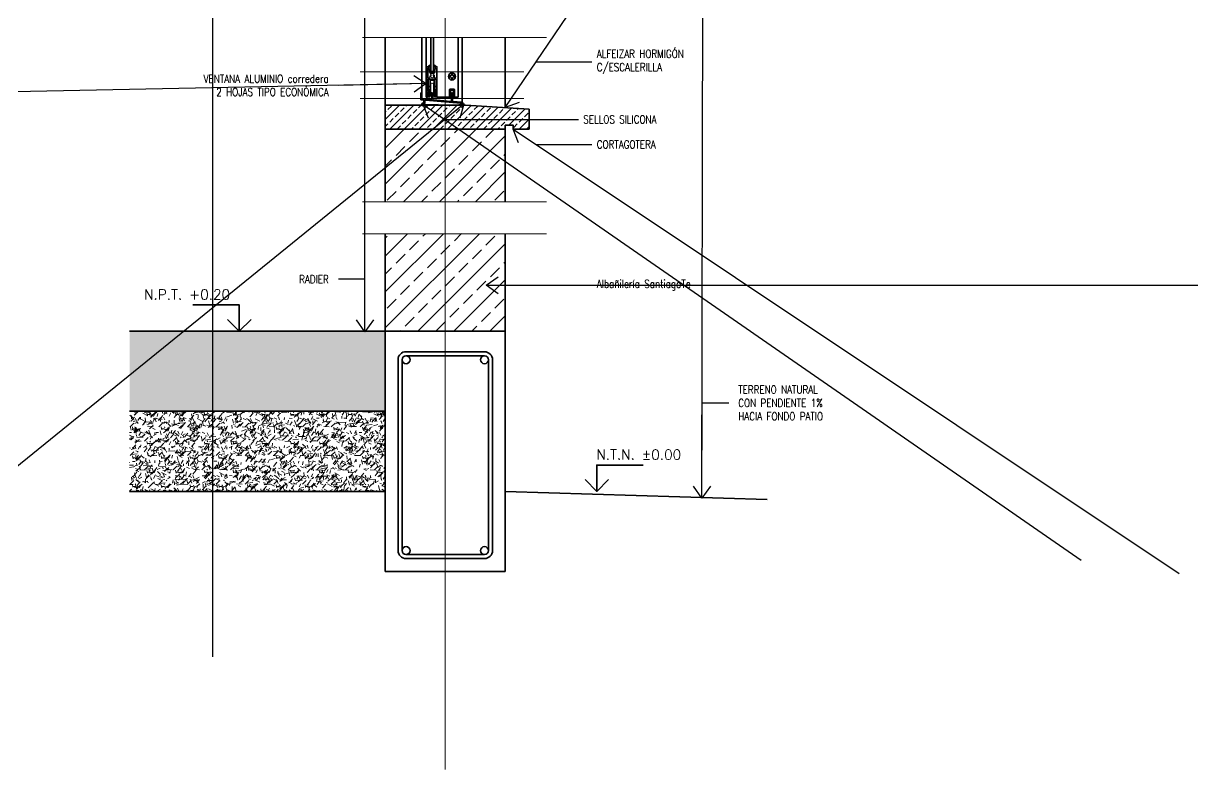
# Model space of a CAD drawing. Header units: metres. Extents: x 72 to 223, y -23 to 139.
# Drawn here: x 161.129 to 162.589, y 127.488 to 128.42 of the extents above; entities that cross this region are included whole.
import ezdxf

# ---------------------------------------------------------------- set-up
doc = ezdxf.new("R2010")
doc.units = ezdxf.units.M
doc.header["$LTSCALE"] = 5
doc.header["$MEASUREMENT"] = 0
doc.linetypes.add('HIDDEN', pattern=[0.375, 0.25, -0.125])
doc.layers.get('0').update_dxf_attribs({"color": 30})
for name, color, linetype, lineweight in [('A-ANNO-NOTE', 7, 'Continuous', 35), ('A-ANNO-SYMB', 3, 'Continuous', 18), ('A-DETL-MBND', 3, 'Continuous', 18), ('A-DETL-PATT', 8, 'Continuous', 18), ('A-ELEV-MBE1', 7, 'Continuous', 35), ('A-FLOR-OVHD', 3, 'HIDDEN', 18), ('A-WALL-FULL', 7, 'Continuous', 35), ('A-WALL-FULL-EXTR', 7, 'Continuous', 35)]:
    doc.layers.add(name, color=color, linetype=linetype, lineweight=lineweight)
doc.styles.add('E-ROMANS', font='romans.shx', dxfattribs={"width": 0.8})
doc.dimstyles.new('E-0005_TICK_18', dxfattribs={"dimscale": 0.001, "dimtxt": 9, "dimasz": 9, "dimexe": 4.5, "dimexo": 3, "dimgap": 4.5, "dimtad": 0, "dimdec": 0, "dimlfac": 1000, "dimzin": 0, "dimdsep": 46, "dimtxsty": 'E-ROMANS', "dimblk": 'OBLIQUE', "dimcen": 4.5, "dimclrd": 256, "dimclre": 256, "dimclrt": 256, "dimadec": 0, "dimazin": 0, "dimtfac": 1, "dimtdec": 0, "dimtmove": 1, "dimatfit": 3, "dimldrblk": 'OPEN90', "dimfxl": 1, "dimtfill": 1, "dimtolj": 1, "dimtzin": 0, "dimarcsym": 0})

# ---------------------------------------------------------------- blocks, each defined once
blk = doc.blocks.new('_Oblique')
at = {"color": 0, "linetype": 'ByBlock', "lineweight": -2}
blk.add_line((-0.5, -0.5), (0.5, 0.5), dxfattribs=at)
blk = doc.blocks.new('NIVEL DS')
for points in [[(0, 0), (0, 0.0658523979373058), (0.1162625308497809, 0.0658523979373058)], [(0.02935353699649568, 0.02935353699649568), (0, 0), (-0.02935353699649568, 0.02935353699649568)]]:
    blk.add_lwpolyline(points)
at = {"style": 'E-ROMANS'}
blk.add_attdef('NIVEL', (-7.275957614183426e-12, 0.07944050769401656), '', height=0.025, dxfattribs=at)

msp = doc.modelspace()

# ---------------------------------------------------------------- hatches: boundary and pattern name
at = {"layer": 'A-DETL-PATT'}
h = msp.add_hatch(dxfattribs=at)
h.set_pattern_fill('BRASS', color=256, scale=0.002, angle=45, style=0)
h.set_pattern_definition([(45, (0, 0), (-0.008980256121069152, 0.008980256121069154), []), (45, (-0.004490128060534576, 0.004490128060534577), (-0.008980256121069152, 0.008980256121069154), [0.00635, -0.003175])])
h.paths.add_polyline_path([(161.580638854906, 128.2876854776294), (161.6556392293879, 128.2876854858296), (161.6556392293879, 128.3176892646191), (161.6297788812495, 128.3176931932863, -0.5670686201592564), (161.6266155611273, 128.3176936738534), (161.5806388513899, 128.3177006585696)])
h.paths.add_polyline_path([(161.6556392293879, 128.3176892646191), (161.6556392293879, 128.2876854858296), (161.7306389916511, 128.2876854940297), (161.7306389884398, 128.2926854952012), (161.7406389758977, 128.2926854952012), (161.7406389758977, 128.2876854952012), (161.7606389758978, 128.2876854975441), (161.7606389729692, 128.3126854975441), (161.6807415207117, 128.3176854511148), (161.6784987420436, 128.3176857918345, -0.5639759226406171), (161.6753443248969, 128.317686271049)])
h = msp.add_hatch(color=256, dxfattribs=at)
edge = h.paths.add_edge_path()
edge.add_arc((161.6281973649244, 128.3186395718561), 0.001843048095963695, 0, 360)
h = msp.add_hatch(color=256, dxfattribs=at)
edge = h.paths.add_edge_path()
edge.add_arc((161.6769216783307, 128.3186395718561), 0.001843048095963695, 0, 360)
h = msp.add_hatch(dxfattribs=at)
h.set_pattern_fill('BRASS', color=256, scale=0.005, angle=45, style=0)
h.set_pattern_definition([(45, (0, 0), (-0.02245064030267288, 0.02245064030267288), []), (45, (-0.01122532015133644, 0.01122532015133644), (-0.02245064030267288, 0.02245064030267288), [0.015875, -0.0079375])])
h.paths.add_polyline_path([(161.6556392293879, 128.1571374238613), (161.6556392293879, 128.0351751119452), (161.730639229388, 128.0351751119452), (161.7306391318445, 128.1571374238613)])
h.paths.add_polyline_path([(161.5806388513899, 128.1571374238613), (161.5806388513899, 128.0351751119452), (161.6556392293879, 128.0351751119452), (161.6556392293879, 128.1571374238613)])
h.paths.add_polyline_path([(161.6556392293879, 128.1970515512604), (161.6556392293879, 128.2876854858296), (161.5806388513899, 128.2876854776294), (161.5806388513899, 128.1970515512604)])
h.paths.add_polyline_path([(161.7306389916511, 128.2876854940297), (161.6556392293879, 128.2876854858296), (161.6556392293879, 128.1970515512604), (161.730639125422, 128.1970515512604)])
h = msp.add_hatch(dxfattribs=at)
h.set_pattern_fill('AR-CONC', color=256, scale=5e-05, angle=135, style=0)
h.set_pattern_definition([(355, (341.3507505404764, 67.70939987624905), (0.005877668970241509, 0.00700473251728859), [0.0009525000000000001, -0.0104775]), (49.99999999999999, (341.3507505404764, 67.70939987624905), (0.005508850326857724, -0.008000894450414877), [0.0007620000000000001, -0.008382]), (304.549, (341.3512403445048, 67.70998360173576), (0.01138651184145857, -0.000996107904207037), [0.0008095000000000001, -0.008904500000000001]), (358.8158, (341.3525465917006, 67.70760382502485), (0.008097670643713525, 0.01107051216152352), [0.001428749999999999, -0.01571624999999999]), (308.3644, (341.353221397844, 67.70852636602905), (0.01714132162410911, -0.0003543072167613761), [0.001214249999999999, -0.01335675]), (53.81599999999999, (341.3525465917006, 67.70760382502485), (0.01714131926655307, -0.0003542786009578698), [0.001143, -0.012573]), (24.00000000000001, (341.3529956045066, 67.708950863443), (0.001744763401781092, 0.008976027564257215), [0.0009525000000000001, -0.0104775]), (79, (341.3529956045066, 67.708950863443), (0.008697059659687726, -0.004326996326117276), [0.000762, -0.008381999999999999]), (333.5486, (341.353140999803, 67.70969886220934), (0.01044182280328981, 0.004649001980769317), [0.0008095000000000001, -0.008904500000000001]), (7.499999999999999, (341.3507505404764, 67.70939987624905), (0.003098670683679349, -0.00288027345339052), [0, -0.0082804, 0, -0.008509000000000001, 0, -0.008413750000000001]), (37.50000000000001, (341.3507505404764, 67.70939987624905), (0.005904350013734615, -0.001179486365971243), [0, -0.0048514, 0, -0.0080899, 0, -0.00320675]), (77.5, (341.3487479433613, 67.70739727913406), (0.004591309779135678, 0.004996393151625789), [0, -0.003175, 0, -0.009906, 0, -0.0131445]), (87.50000000000004, (341.3478499177493, 67.70649925352194), (0.00613611964405571, 0.004338195220910838), [0, -0.0041275, 0, -0.0065786, 0, -0.0093345])])
h.paths.add_polyline_path([(161.5806392293879, 128.0351751119452), (161.5806392293879, 127.9351751119452), (161.261310752453, 127.9351751119452), (161.261310752453, 128.0351751119452)])
h = msp.add_hatch(dxfattribs=at)
h.set_pattern_fill('GRAVEL', color=256, scale=0.001, angle=135, style=0)
h.set_pattern_definition([(176.9872, (341.3816426215328, 67.70437093282126), (-0.305329028827521, 0.01796058877666498), [0.003417209999999997, -0.3383049999999997]), (220.0303, (341.3782301242069, 67.70455053794367), (0.2334868810489833, 0.1975661100570083), [0.00586405, -0.58054]), (272.4896, (341.3737399961464, 67.70077883037283), (-0.01796083591410649, 0.3771708193866129), [0.00413482, -0.409347]), (137.7263, (341.3622452683113, 67.69826435865892), (0.3771705635087281, -0.3412496950004952), [0.00534005, -0.528664]), (112.1662999999999, (341.358293955618, 67.70185646110735), (0.1257234532860358, -0.3053290856092168), [0.00523634, -0.518398]), (47.72629999999999, (341.3563182992714, 67.70670579941273), (-0.3412496950004952, -0.3771705635087281), [0.005340049999999997, -0.5286639999999997]), (7.305799999999993, (341.3599104017198, 67.71065711210599), (-0.413091768970128, -0.05388184434795246), [0.007061939999999999, -0.6991310000000001]), (332.7447, (341.3669150014942, 67.71155513771811), (0.5208552211018236, -0.2694075467402266), [0.006667200000000001, -0.660053]), (283.5703999999999, (341.3728419705342, 67.70850185063694), (0.08980224955131447, -0.3771705194633477), [0.005358129999999997, -0.5304549999999997]), (229.7636, (341.3740992063912, 67.70329330208673), (0.179605135788058, 0.2155258231623043), [0.006117129999999998, -0.2997389999999999]), (182.6026, (341.3701478936979, 67.69862356890377), (-0.4130915310262343, -0.01796077575681343), [0.007910780000000001, -0.783168]), (266.1859, (341.3798465703086, 67.71622487090107), (-0.01796059792297926, -0.2334864132963072), [0.00270005, -0.267306]), (233.5308, (341.3796669651862, 67.71353079406475), (0.197565187740539, 0.2694074177290746), [0.005136819999999997, -0.5085459999999997]), (180, (341.3766136781051, 67.70939987624905), (-0.0179605, 0.01796049999999999), [0.00359209, -0.0323289]), (201.8014, (341.3775117037171, 67.70598737892306), (0.1257240460207551, 0.05388168204594174), [0.00193441, -0.191506]), (113.1986, (341.3757156524929, 67.70526895843335), (0.03592104659435559, -0.07184209627842603), [0.00273566, -0.134048]), (14.03620000000001, (341.3746380217584, 67.70778343014726), (0.08980253231455215, 0.01796042736208452), [0.0044432, -0.143663]), (243.4349, (341.3789485446965, 67.70886106088179), (0.01796055534535882, 0.05388152640722424), [0.003212869999999999, -0.07710899999999996]), (28.6105, (341.3652985553925, 67.69485186133292), (0.2334866461648731, 0.1257237968653482), [0.004500880000000001, -0.445588]), (334.6538, (341.3692498680857, 67.69700712280198), (-0.2694072040526087, 0.1257235064980787), [0.00377599, -0.3738219999999999]), (111.8014, (341.382540647145, 67.70526895843335), (0.05388168204594174, -0.1257240460207551), [0.0038688, -0.189572]), (61.38949999999998, (341.3811038061656, 67.70886106088179), (-0.1257237968653482, -0.2334866461648732), [0.004500880000000001, -0.445588]), (65.55599999999998, (341.3541630378023, 67.70598737892306), (-0.05388169178224492, -0.1257236535793832), [0.004340349999999998, -0.212677]), (110.2249, (341.3559590890266, 67.70993869161632), (0.1077631909918655, -0.2873678948573253), [0.003636719999999998, -0.3600359999999999]), (338.1986, (341.3647597400252, 67.72340907579792), (0.1257240460207551, -0.05388168204594169), [0.0038688, -0.189572]), (27.646, (341.3683518424737, 67.72197223481855), (-0.305328612356172, -0.1616447311387291), [0.004257829999999998, -0.4215239999999998]), (335.556, (341.3559590890266, 67.71460842479928), (-0.1257236535793833, 0.05388169178224485), [0.002170179999999999, -0.2148479999999999]), (303.6901, (341.3636821092907, 67.72233144506339), (0.05388139529102454, -0.08980224247375371), [0.00129515, -0.12822]), (239.0362, (341.3644005297804, 67.72125381432886), (0.03592109343124325, 0.07184205574844024), [0.00523634, -0.0994905]), (218.991, (341.3617064529441, 67.71676368626834), (0.1975653278709311, 0.1616443872700552), [0.00485267, -0.480414]), (101.3099, (341.3730215756566, 67.70939987624905), (0.0179604714274018, -0.05388150823382346), [0.00366324, -0.0879178]), (51.8428, (341.3723031551669, 67.71299197869749), (0.2694076490191169, 0.3412500197446586), [0.00639557, -0.63316]), (344.0546000000001, (341.3762544678602, 67.71802092212528), (-0.1975651678080299, 0.05388140410857371), [0.00261508, -0.258894]), (315, (341.3787689395741, 67.7173025016356), (3.469446951953614e-18, -0.03592102448427661), [0.001524, -0.023876]), (284.7436, (341.3618860580665, 67.71586566065622), (-0.05388162557891775, 0.1975654189911001), [0.00352867, -0.349339]), (356.9872, (341.3627840836785, 67.71245316333022), (0.3053290288275209, -0.01796058877666507), [0.006834429999999998, -0.3348879999999999]), (45.00000000000001, (341.3696090783307, 67.71209395308537), (0.03592102448427661, 3.469446951953614e-18), [0.006604, -0.018796]), (79.6952, (341.3742788115136, 67.71676368626834), (-0.05388121358193168, -0.3053284088789328), [0.004016099999999996, -0.3975929999999998]), (150.9454, (341.3749972320032, 67.7207149989616), (-0.08980277817159418, 0.0538816620505005), [0.003698289999999998, -0.1812169999999999]), (197.3540000000001, (341.3717643397997, 67.72251105018582), (-0.5208548481188534, -0.1616443773593826), [0.006021449999999998, -0.5961249999999997]), (229.5739, (341.3660169758822, 67.7207149989616), (-0.2155262875741455, -0.2514471382688211), [0.006370289999999997, -0.6306579999999997]), (229.5739, (341.3660169758822, 67.7207149989616), (-0.2155262875741455, -0.2514471382688211), [0.006370289999999997, -0.6306579999999997])])
h.paths.add_polyline_path([(161.580639229388, 127.8351751119452), (161.261310752453, 127.8351751119452), (161.261310752453, 127.9351751119452), (161.5806392293879, 127.9351751119452)])

# ---------------------------------------------------------------- linework, layer by layer
at = {"layer": 'A-ANNO-SYMB'}
msp.add_lwpolyline([(161.6556392293879, 130.4735785784787), (161.6556392293879, 127.4875304407382)], dxfattribs=at)
at = {"layer": 'A-DETL-MBND'}
for p, q in [((161.6372906535058, 128.3323660705749), (161.6372906450647, 128.3455089277178)), ((161.6377961395702, 128.3455089280424), (161.6372906450647, 128.3455089277178)), ((161.6377961480114, 128.3323660708996), (161.6377961395702, 128.3455089280424)), ((161.6408291150443, 128.3323660728475), (161.6408291066032, 128.3455089299904)), ((161.6413346011087, 128.345508930315), (161.6408291066032, 128.3455089299904)), ((161.6413346095499, 128.3323660731722), (161.6413346011087, 128.345508930315)), ((161.6377961480114, 128.3323660708996), (161.6372906535058, 128.3323660705749)), ((161.6413346095499, 128.3323660731722), (161.6408291150443, 128.3323660728475))]:
    msp.add_line(p, q, dxfattribs=at)
msp.add_lwpolyline([(161.6357742706485, 128.3330506348723, 0.4142135623730952), (161.6362796637305, 128.3335560286035), (161.6362796630812, 128.3345671187134, 0.4142135623730924), (161.635774168251, 128.3350726128942), (161.6346620803389, 128.33507261218, -0.414213562373093), (161.6341565855088, 128.3355781063609), (161.6341565762885, 128.3499341503169, -0.4142135623730956), (161.6346620704694, 128.350439645147), (161.6439631693705, 128.3504396511207, -0.4142135623730945), (161.6444686642006, 128.3499341569399), (161.6444686734209, 128.3355781129839, -0.4142135623730935), (161.6439631792401, 128.3350726181537), (161.642851091328, 128.3350726174394, 0.4142135623730924), (161.642345597147, 128.3345671226093), (161.6423455977964, 128.3335560324994, 0.4142135623730952), (161.6428509915278, 128.3330506394174), (161.6428511937255, 128.3330506394175, 0.4142135623730952), (161.6433565868075, 128.3335560331487), (161.6433565868074, 128.3335562353465, -0.414213562373095), (161.6438619798894, 128.3340616290777), (161.6441653776916, 128.3340616292726, -0.4142135623730965), (161.6446708725217, 128.3335561350917), (161.6446708754436, 128.3290066845423, -0.4142135623730935), (161.6441653812628, 128.3285011897121), (161.6438619834606, 128.3285011895173, -0.414213562373095), (161.6433565897295, 128.3290065825993), (161.6433565897293, 128.3290067847971, 0.4142135623730951), (161.6428511959981, 128.3295121778791), (161.6428509938004, 128.3295121778789, 0.4142135623730951), (161.6423456007182, 128.3290067841477), (161.6423456013675, 128.3279956940378, 0.4142135623730951), (161.6428510961978, 128.327490199857), (161.6451763709231, 128.3274902013505, 0.4142135623730951), (161.6456818651039, 128.3279956961806), (161.6456818410793, 128.3654022895872, 0.4142135623730982), (161.6451763462492, 128.365907783768), (161.6430532693261, 128.3659077824045, 0.414213562373094), (161.6425477751452, 128.3654022875743), (161.642547775275, 128.3652000897721, 0.4142135623730951), (161.6430532701053, 128.3646945955913), (161.6439631602152, 128.3646945961756, -0.4142135623730954), (161.6444686550452, 128.3641891019948), (161.6444686627721, 128.3521583327641, -0.4142135623730946), (161.6439631685913, 128.3516528379339), (161.6426319902938, 128.351652837079, -0.5336762876218492), (161.6421644727819, 128.3523505615891, 0.2998547756376338), (161.6415151283273, 128.3556811780314, 0.9999999999999998), (161.6406485668633, 128.3548321235734, -2.379795897113253), (161.6379766673342, 128.3548321218574, 1), (161.6371101047796, 128.3556811752023, 0.2998547756376338), (161.6364607646034, 128.3523505579258, -0.533676287621849), (161.6359932479876, 128.3516528328151), (161.6346620696902, 128.3516528319602, -0.4142135623730951), (161.63415657486, 128.3521583261411), (161.6341565671331, 128.3641890953718, -0.4142135623730951), (161.6346620613141, 128.364694590202), (161.6355719514239, 128.3646945907864, 0.4142135623730879), (161.6360774456048, 128.3652000856165), (161.6360774454749, 128.3654022834187, 0.4142135623731087), (161.6355719506447, 128.3659077775995), (161.6334488737217, 128.365907776236, 0.414213562373094), (161.6329433795408, 128.3654022814058), (161.6329434035655, 128.3279956879992, 0.4142135623730951), (161.6334488983956, 128.3274901938184), (161.6357741731208, 128.3274901953118, 0.4142135623730951), (161.6362796673017, 128.327995690142), (161.6362796666523, 128.3290067802519, 0.4142135623730951), (161.6357742729211, 128.3295121733339), (161.6357740707234, 128.3295121733337, 0.4142135623730951), (161.6352686776414, 128.3290067796025), (161.6352686776415, 128.3290065774048, -0.4142135623730951), (161.6347632845595, 128.3285011836736), (161.6344598867573, 128.3285011834787, -0.4142135623730951), (161.6339543919271, 128.3290066776595), (161.6339543890052, 128.333556128209, -0.4142135623730951), (161.6344598831861, 128.3340616230391), (161.6347632809883, 128.334061623234, -0.414213562373095), (161.6352686747194, 128.333556230152), (161.6352686747196, 128.3335560279542, 0.4142135623730951), (161.6357740684508, 128.3330506348722)], format="xyb", close=True, dxfattribs=at)
for centre, start, end in [((161.6393126222279, 128.346846341767), 221.40965890786, 318.5904146893149), ((161.6393126323868, 128.3310286591229), 41.40965890786001, 138.5904146893149)]:
    msp.add_arc(centre, 0.002021978021978025, start, end, dxfattribs=at)
at = {"layer": 'A-ELEV-MBE1', "ltscale": 2.5}
for p, q in [((161.58063885139, 128.4021274346257), (161.5806388513899, 128.3177006585696)), ((161.7306389743256, 128.3146616428548), (161.7306389181501, 128.4021274346257))]:
    msp.add_line(p, q, dxfattribs=at)
at = {"layer": 'A-ELEV-MBE1'}
for p, q in [((161.6264730709732, 128.3325451343931), (161.6264730709732, 128.4021274346257)), ((161.63173043968, 128.3274901927147), (161.631730114543, 128.4021274346257)), ((161.6715631841099, 128.3274902182976), (161.6715630823617, 128.4021274346257)), ((161.6769216783307, 128.3199057239564), (161.6769213310962, 128.4021274346257)), ((161.6633488796876, 128.3566186890704), (161.6633488804862, 128.3553754198776)), ((161.6646126159513, 128.3566186898821), (161.6646126167499, 128.3553754206892)), ((161.634358783376, 128.3354770075896), (161.6343587741558, 128.3498330515457)), ((161.6347631695004, 128.3502374474098), (161.6438620705992, 128.3502374532536)), ((161.6367851506391, 128.3453847014557), (161.6367851486565, 128.3484715733085)), ((161.6367851568076, 128.3357803058512), (161.6367851506391, 128.3453847014557)), ((161.6368862559535, 128.3353990373482), (161.6368862514083, 128.3424759604251)), ((161.6372906470127, 128.3424759606848), (161.6368862514083, 128.3424759604251)), ((161.6372906428372, 128.3489770681386), (161.6413345988814, 128.3489770707359)), ((161.641738998661, 128.3424759635418), (161.6413346030566, 128.342475963282)), ((161.6417390032062, 128.3353990404648), (161.641738998661, 128.3424759635418)), ((161.641840095694, 128.3453847047022), (161.6418400937114, 128.348471576555)), ((161.6418401018624, 128.3357803090978), (161.641840095694, 128.3453847047022)), ((161.6442664664634, 128.3498330579089), (161.6442664756836, 128.3354770139529)), ((161.662128509579, 128.3541550474029), (161.660065205799, 128.3541550460777)), ((161.6621285103907, 128.3528913111392), (161.6600652066107, 128.352891309814)), ((161.662128509579, 128.3541550474029), (161.6633488804862, 128.3553754198776)), ((161.6633488828654, 128.3516709402321), (161.6621285103907, 128.3528913111392)), ((161.6633488828654, 128.3516709402321), (161.6633488836638, 128.3504276710393)), ((161.6646126167499, 128.3553754206892), (161.6658329892246, 128.3541550497822)), ((161.6658329900362, 128.3528913135184), (161.6646126191291, 128.3516709410437)), ((161.6646126191291, 128.3516709410437), (161.6646126199277, 128.3504276718509)), ((161.6678962930046, 128.3541550511073), (161.6658329892246, 128.3541550497822)), ((161.6678962938162, 128.3528913148436), (161.6658329900362, 128.3528913135184)), ((161.6334488983956, 128.3274901938184), (161.6317302170769, 128.3274901927146)), ((161.6368862523823, 128.3409594769086), (161.6343587798549, 128.3409594752853)), ((161.6368862549795, 128.3369155208646), (161.6343587824521, 128.3369155192414)), ((161.6362796626266, 128.3352748110211), (161.6347631791102, 128.3352748100471)), ((161.6372906515579, 128.3353990376079), (161.6368862559535, 128.3353990373482)), ((161.6417390032062, 128.3353990404648), (161.6413346076018, 128.3353990402051)), ((161.6442664721625, 128.3409594816486), (161.6417389996351, 128.3409594800253)), ((161.6442664747597, 128.3369155256046), (161.6417390022323, 128.3369155239814)), ((161.643862080209, 128.335274815891), (161.6423455966926, 128.335274814917)), ((161.6619587885056, 128.3274902121291), (161.6451763709231, 128.3274902013505)), ((161.6609477994945, 128.3274902114798), (161.660947793326, 128.3370946070842)), ((161.6614532875069, 128.3376001019143), (161.6665082325618, 128.3376001051609)), ((161.6619587885056, 128.3274902121291), (161.6619587839604, 128.334567135206)), ((161.6660027400043, 128.3345671378032), (161.6660027445495, 128.3274902147263)), ((161.6660027445495, 128.3274902147263), (161.6715631841099, 128.3274902182976)), ((161.667013727392, 128.33709461098), (161.6670137335605, 128.3274902153756))]:
    msp.add_line(p, q, dxfattribs=at)
for points in [[(161.634763159404, 128.3659575426606), (161.6354708517117, 128.3659575431151, -0.4142135623730951), (161.6359763465417, 128.3654520489343), (161.6359763467356, 128.3651503199711, -0.4123288835230804), (161.6354741074018, 128.364644835622), (161.6352290069478, 128.3646432572455, -0.04857289802351779), (161.636461112757, 128.3583253252964, 0.3855982116465075), (161.6369641484923, 128.3578696310985), (161.6416610818035, 128.3578696341152, 0.3855982116465274), (161.6421641169536, 128.3583253289592, -0.048572898023518), (161.6433962146473, 128.364643262491), (161.6431511141913, 128.3646448405526, -0.4123288835230661), (161.6426488742081, 128.3651503242565), (161.6426488740143, 128.3654520532198, -0.4142135623730951), (161.6431543681952, 128.3659575480499), (161.6438620605029, 128.3659575485045, 0.2989158783490563), (161.6408290921407, 128.368027088266), (161.6408290973978, 128.3598418469101, -0.4245304367438947), (161.6398181090042, 128.3588806228303), (161.6388071199932, 128.3588806221809, -0.4245304367438916), (161.6377961303648, 128.3598418449621), (161.6377961251078, 128.3680270863181, 0.2989158783490458)], [(161.6341565897741, 128.3289369995506), (161.6341565867626, 128.3336258065776, -0.4142135623730952), (161.634358784435, 128.3338280045097), (161.6347686838209, 128.333828004773, -0.4142135623730948), (161.6349708817529, 128.3336258071006), (161.6349708847644, 128.3289370000736, -0.4142135623730951), (161.634768687092, 128.3287348021416), (161.6343587877061, 128.3287348018783, -0.4142135623730952)], [(161.6444686776862, 128.3289370061736), (161.6444686746747, 128.3336258132006, 0.4142135623730952), (161.6442664767427, 128.3338280108729), (161.6438565773568, 128.3338280106097, 0.4142135623730948), (161.6436543796844, 128.3336258126776), (161.6436543826959, 128.3289370056507, 0.414213562373095), (161.6438565806279, 128.3287348079783), (161.6442664800138, 128.3287348082416, 0.4142135623730949)], [(161.7146392293879, 127.9996424256721), (161.7146392293879, 127.7611751119454, -0.4142135623730887), (161.7046392293879, 127.7511751119453), (161.606639229388, 127.7511751119453, -0.4142135623730238), (161.596639229388, 127.7611751119454), (161.596639229388, 127.9996424256721, -0.4142135623731277), (161.606639229388, 128.0096424256721), (161.7046392293879, 128.0096424256721, -0.4142135623730301)], [(161.709639229388, 127.9996424256721), (161.709639229388, 127.7611751119454, -0.414213562373095), (161.7046392293879, 127.7561751119453), (161.606639229388, 127.7561751119453, -0.414213562373095), (161.601639229388, 127.7611751119454), (161.601639229388, 127.9996424256721, -0.4142135623731283), (161.606639229388, 128.0046424256721), (161.7046392293879, 128.0046424256721, -0.414213562373095)]]:
    msp.add_lwpolyline(points, format="xyb", close=True, dxfattribs=at)
for centre, radius in [((161.6639807498077, 128.3535231804607), 0.00442307692307693), ((161.606639229388, 127.9996424256721), 0.004999999999993454), ((161.7046392293881, 127.9996424256721), 0.004999999999993454), ((161.606639229388, 127.7611751119453), 0.004999999999993454), ((161.7046392293879, 127.7611751119453), 0.004999999999993454)]:
    msp.add_circle(centre, radius, dxfattribs=at)
for centre, radius, start, end in [((161.6639807498077, 128.3535231804607), 0.003159340659340664, 78.46307776577359, 101.5369958314013), ((161.6347631697602, 128.3498330518054), 0.0004043956043956337, 90.00003679859384, 180.0000367985841), ((161.6372906431619, 128.3484715736331), 0.0005054945054945063, 90.00003679858737, 180.0000367985874), ((161.6413345992059, 128.3484715762303), 0.0005054945054945063, 3.679858735522318e-05, 90.00003679858737), ((161.643862070859, 128.3498330576492), 0.0004043956043956337, 3.679859061211117e-05, 90.00003679858085), ((161.6600652061237, 128.3536495515722), 0.0005054945054945063, 90.00003679858737, 178.1514651533605), ((161.660065206286, 128.3533968043195), 0.0005054945054945063, 181.8486084438184, 270.0000367985874), ((161.6639807498077, 128.3535231804607), 0.003159340659340664, 258.4630777657736, 281.5369958314013), ((161.6678962933292, 128.3536495566019), 0.0005054945054945063, 1.848608443818325, 90.00003679858737), ((161.6678962934916, 128.3533968093491), 0.0005054945054945063, 270.0000367985874, 358.1514651533606), ((161.6347631787856, 128.3357803045526), 0.0005054945054945063, 180.0000367985874, 270.0000367985874), ((161.6363839958125, 128.3350048607534), 0.002275473282837971, 231.6093612687596, 326.5840812242442), ((161.6363871637071, 128.336025748042), 0.003433428983628647, 245.6381680416928, 303.522455408561), ((161.6364236214199, 128.335135773666), 0.002862753284798166, 239.5050651194848, 310.5129320940734), ((161.63606566293, 128.3373635020486), 0.005268645341474776, 258.0070340749193, 294.8924610076245), ((161.6361267142236, 128.3537775209432), 0.02221801529221034, 267.01799851924, 275.570229536865), ((161.6556988883702, 127.6163553826934), 0.7151563368958832, 91.39541100989379, 91.66088656476401), ((161.6367026013274, 128.3087520240509), 0.02220303383076814, 85.91743193612152, 94.47330732694004), ((161.636552662021, 128.3234110518564), 0.007286403971726194, 76.25982455119181, 102.5379531512488), ((161.6361948536245, 128.3251721644756), 0.005241906260897305, 67.15309988380076, 103.5030463226442), ((161.6364262184889, 128.326042230595), 0.00419437733292184, 63.71983715795169, 110.3022627839367), ((161.6364649504363, 128.3265853498445), 0.003419194551412439, 57.87192794835416, 115.910354763117), ((161.6363840005953, 128.3275579482361), 0.002275473282837971, 33.41599237292984, 128.3907123284209), ((161.6363748244092, 128.3391155522029), 0.007295407784277602, 259.2344273673395, 285.165182160259), ((161.6362796623019, 128.3357803055266), 0.0005054945054945063, 270.0000367985874, 3.679858735522318e-05), ((161.6422412638535, 128.3350048645153), 0.002275473282837971, 213.4159923729322, 308.3907123284209), ((161.6422380946476, 128.3360257517998), 0.003433428983628647, 236.4776181886176, 294.3619055554827), ((161.6422016380781, 128.335135777377), 0.002862753284798166, 229.4871415031051, 300.495008477696), ((161.6425595937063, 128.3373635062194), 0.005268645341474776, 245.1076125895538, 281.9930395222542), ((161.6422504299766, 128.3391155559765), 0.007295407784277602, 254.8348914369219, 280.7656462298364), ((161.6424985213288, 128.3537775250355), 0.02221801529221034, 264.4298440603104, 272.9820750779323), ((161.6229272944105, 127.6163553616456), 0.7151563368958832, 88.33918703241464, 88.60466258728435), ((161.6419226920609, 128.3087520274035), 0.02220303383076814, 85.52676627023314, 94.08264166105369), ((161.6420726125375, 128.3234110554017), 0.007286403971726194, 77.46212044592576, 103.7402490459805), ((161.6421990526898, 128.3260422343027), 0.00419437733292184, 69.69781081324035, 116.2802364392227), ((161.6421603200447, 128.3265853535024), 0.003419194551412439, 64.08971883405763, 122.1281456488172), ((161.6422412686364, 128.3275579519979), 0.002275473282837971, 51.60936126875956, 146.5840812242443), ((161.6424304186718, 128.3251721684805), 0.005241906260897305, 76.49702727452684, 112.8469737133721), ((161.642345596368, 128.3357803094225), 0.0005054945054945063, 180.0000367985874, 270.0000367985874), ((161.6438620798843, 128.3357803103964), 0.0005054945054945063, 270.0000367985874, 323.1301391527808), ((161.6614532878316, 128.3370946074088), 0.0005054945054945063, 90.00003679858737, 180.0000367985874), ((161.6639807619823, 128.3345671365046), 0.002021978021978025, 3.679858735522318e-05, 180.0000367985874), ((161.6665082328865, 128.3370946106554), 0.0005054945054945063, 3.679858735522318e-05, 90.00003679858737)]:
    msp.add_arc(centre, radius, start, end, dxfattribs=at)
at = {"layer": 'A-FLOR-OVHD'}
for p, q in [((161.5523690491898, 128.4021274346257), (161.7819197548906, 128.4021274346257)), ((161.5494848709139, 128.3594946743454), (161.7537945239553, 128.3594946743454)), ((161.5494848709139, 128.326083521715), (161.7537945239553, 128.326083521715)), ((161.552049051039, 128.1970515512604), (161.7822268956978, 128.1970515512604)), ((161.5523690491897, 128.1571374238613), (161.7819197548906, 128.1571374238613))]:
    msp.add_line(p, q, dxfattribs=at)
at = {"layer": 'A-WALL-FULL'}
for p, q in [((161.730639229388, 127.7351751119452), (161.730639229388, 128.0351751119452)), ((161.730639229388, 127.8351751119452), (162.0576633231655, 127.8251751119452)), ((161.580639229388, 127.7351751119452), (161.730639229388, 127.7351751119452))]:
    msp.add_line(p, q, dxfattribs=at)
for points in [[(161.730639229388, 128.0351751119452), (161.6570315168934, 128.0351751119452), (161.261310752453, 128.0351751119452)], [(161.5806392293879, 128.0351751119452), (161.580639229388, 127.7351751119452)], [(161.580639229388, 127.9351751119452), (161.261310752453, 127.9351751119452)], [(161.580639229388, 127.8351751119452), (161.261310752453, 127.8351751119452)]]:
    msp.add_lwpolyline(points, dxfattribs=at)
at = {"layer": 'A-WALL-FULL-EXTR'}
for p, q in [((161.5806388513899, 128.3177006585696), (161.580638854906, 128.2876854776294)), ((161.7606389729691, 128.3126854975441), (161.6807415207118, 128.3176854511148)), ((161.7606389729691, 128.3126854975441), (161.7606389758978, 128.2876854975441)), ((161.5806388549043, 128.2876854776294), (161.7306389916511, 128.2876854940297)), ((161.5806388513899, 128.2876854776294), (161.5806388513899, 128.1970515512604)), ((161.730639125422, 128.1970515512604), (161.7306389916511, 128.2876854940297)), ((161.7406389758977, 128.2876854952012), (161.7606389758978, 128.2876854975441)), ((161.5806388513899, 128.1571374238613), (161.5806388513899, 128.0351751199428)), ((161.730639229388, 128.0351751199428), (161.7306391318445, 128.1571374238613))]:
    msp.add_line(p, q, dxfattribs=at)
for points in [[(161.6377961300402, 128.3603473394676), (161.6377960222192, 128.4021274346257)], [(161.6408289892521, 128.4021274346257), (161.6408290970732, 128.3603473414156)], [(161.6807415207118, 128.3176854511148), (161.5806388513899, 128.3177006585696)], [(161.7406389758977, 128.2876854952012), (161.7406389758977, 128.2926854952012), (161.7306389884398, 128.2926854952012), (161.7306389916511, 128.2876854940297)]]:
    msp.add_lwpolyline(points, dxfattribs=at)
msp.add_lwpolyline([(161.6408290970732, 128.3603473407825), (161.6408290970732, 128.3603473414155, -0.4142135623730984), (161.6403236028922, 128.3598418465854), (161.6383016248702, 128.3598418452868, -0.4142135623730926), (161.6377961300402, 128.3603473394676), (161.6377961300402, 128.3603473394676)], format="xyb", dxfattribs=at)
msp.add_lwpolyline([(161.6288994523914, 128.3204132678196, 0.4142135623730951), (161.6294049472215, 128.3199077736388), (161.6297082439248, 128.3199077738336, 0.4142135623731091), (161.6302137381056, 128.3204132686637), (161.63021373616, 128.3234425172835, -0.4400105308918335), (161.6307632870912, 128.3239460885827), (161.6748994526023, 128.3200847030127), (161.674899452716, 128.3199078028579), (161.6766181340347, 128.3199078039617, 0.4142135623729072), (161.6769214305431, 128.3202111008598), (161.6769214304855, 128.3203007094813, 0.3888787318531745), (161.6759985543259, 128.3213078507812), (161.6650993504992, 128.3222614005038, -0.3888787318529806), (161.6646379124195, 128.3227649711538), (161.6646379068279, 128.3314710179422, -0.2982166266986869), (161.6649412032336, 128.331934311504, 0.6643827427380231), (161.6649285652725, 128.3328662108112, 0.1946005043014448), (161.6630329608769, 128.3328662095938, 0.66438274273784), (161.6630203241127, 128.3319343102703, -0.2982166266985472), (161.6633236211136, 128.3314710170981), (161.6633236265744, 128.3229684054877, -0.4400105308918311), (161.6627740756433, 128.3224648341885), (161.640431217245, 128.3244195665494, -0.3888787318529771), (161.6399697791652, 128.3249231371993), (161.6399697749597, 128.331471002099, -0.298216626698687), (161.6402730713655, 128.3319342956607, 0.664382742738023), (161.6402604334045, 128.3328661949679, 0.1946005043014448), (161.6383648290088, 128.3328661937505, 0.6643827427378401), (161.6383521922446, 128.331934294427, -0.2982166266985471), (161.6386554892455, 128.3314710012548), (161.6386554933202, 128.3251265715332, -0.4400105308918458), (161.6381059423891, 128.324623000234), (161.6269345131899, 128.3256003664145, -0.3888787318529908), (161.6264730751102, 128.3261039370644), (161.6264730709732, 128.3325451343931, 0.4142135623730826), (161.6259675761431, 128.3330506285739), (161.6256642794398, 128.3330506283791, 0.4142135623730951), (161.6251587852589, 128.332545133549), (161.6251587901693, 128.3248996152487, 0.3888787318529934), (161.6256202282491, 128.3243960445988), (161.6284380122353, 128.3241495222674, -0.3888787318529934), (161.6288994503152, 128.3236459516174)], format="xyb", close=True, dxfattribs=at)
for centre in [(161.6281973649244, 128.3186395718561), (161.6769216783307, 128.3186395718561)]:
    msp.add_circle(centre, 0.001843048095963695, dxfattribs=at)

# ---------------------------------------------------------------- block references
at = {"layer": 'A-ANNO-NOTE'}
ref = msp.add_blockref('NIVEL DS', (161.3982891919952, 128.0351751119452), dxfattribs=dict(at, xscale=-0.5, yscale=0.5, zscale=0.5))
ref.add_attrib('NIVEL', 'N.P.T. +0.20', (161.2792415729513, 128.0748953657922), dxfattribs={"layer": '0', "height": 0.0125, "style": 'E-ROMANS'})
ref = msp.add_blockref('NIVEL DS', (161.8449074618103, 127.8351751119452), dxfattribs=dict(at, xscale=0.5, yscale=0.5, zscale=0.5))
ref.add_attrib('NIVEL', 'N.T.N. %%P0.00', (161.8443122237114, 127.8748953657922), dxfattribs={"layer": '0', "height": 0.0125, "style": 'E-ROMANS'})

# ---------------------------------------------------------------- texts
at = {"layer": 'A-ANNO-NOTE', "char_height": 0.01, "style": 'E-ROMANS'}
for s, insert, attachment_point in [('ALFEIZAR HORMIGÓN\\PC/ESCALERILLA', (161.8449070838125, 128.3718033884005), 4), ('VENTANA ALUMINIO corredera\\P2 HOJAS TIPO ECONÓMICA', (161.5100725123782, 128.3424201391095), 6), ('SELLOS SILICONA', (161.828032958849, 128.2999011191535), 4), ('CORTAGOTERA', (161.8449070838125, 128.2685773185615), 4), ('RADIER', (161.5100728903761, 128.1001704483283), 6), ('Albañilería SantiagoTe', (161.8449074618102, 128.0927313034164), 4), ('TERRENO NATURAL\\PCON PENDIENTE 1% \\PHACIA FONDO PATIO', (162.0216739233149, 127.9456056014134), 4)]:
    msp.add_mtext(s, dxfattribs=dict(at, insert=insert, attachment_point=attachment_point))

# ---------------------------------------------------------------- leaders
at = {"layer": 'A-ANNO-NOTE'}
for points in [[(161.7306389743256, 128.3146616428548), (161.7692738567587, 128.3718033884005), (161.8387701557441, 128.3718033884005)], [(161.5552675539695, 128.0346092015961), (161.5552675539695, 128.1001704483282), (161.5220588388322, 128.1001704483282)], [(161.9762227117303, 127.826785374511), (161.9764792597215, 127.9456056014133), (162.0096879748587, 127.9456056014133)], [(161.3647969217493, 128.6284396764865), (161.3647969217493, 128.5340934403037), (161.2786984317733, 128.5340934403037)], [(161.6317303776353, 128.344639682563), (161.5220584608344, 128.3424201091611)], [(161.6787647264267, 128.3189922672455), (161.6552378271687, 128.2999011191535), (161.8218960307806, 128.2999011191535)], [(161.6281973649244, 128.3186395718561), (161.6552378271687, 128.2999011191535), (161.8218960307806, 128.2999011191535)], [(161.7406389758977, 128.2876854952012), (161.7692738567587, 128.2685773185615), (161.8387701557441, 128.2685773185615)], [(161.7065980153103, 128.0927313034161), (161.8387705337419, 128.0927313034164)]]:
    msp.add_leader(points, dimstyle='E-0005_TICK_18', override={"dimscale": 0.01, "dimasz": 1.5, "dimtad": 0, "dimldrblk": 'Open90'}, dxfattribs=at)

doc.saveas('drawing.dxf')
